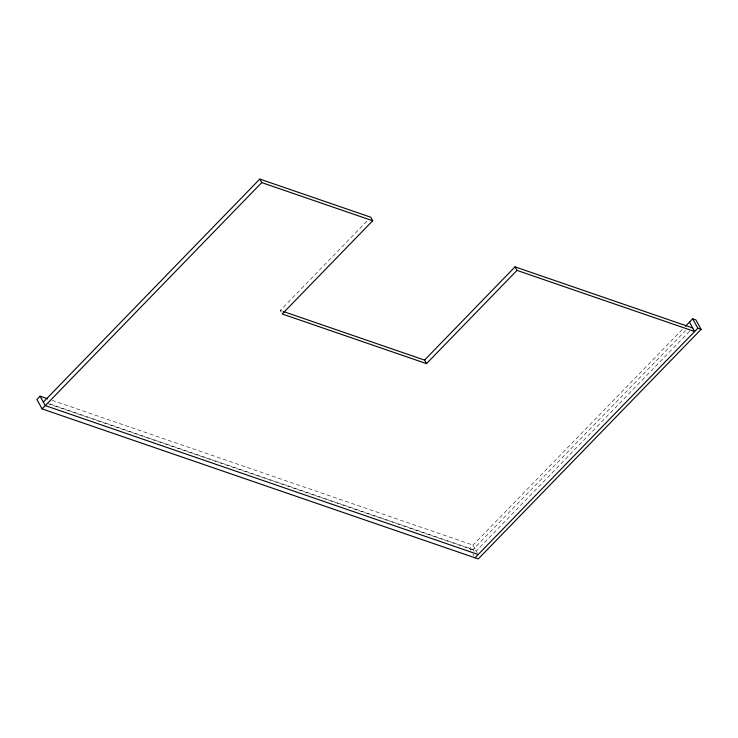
<?xml version="1.0" encoding="UTF-8"?>
<svg xmlns="http://www.w3.org/2000/svg" width="738" height="738" viewBox="0 0 738 738"><rect width="100%" height="100%" fill="white"/><g stroke="black" fill="none" stroke-linecap="round" stroke-linejoin="round"><path stroke-width="0.55" stroke-dasharray="3.69 2.77" d="M281.224 312.22L280.246 310.449L367.524 220.524M682.244 329.535L469.811 548.408L470.853 550.29M49.953 403.972L473.058 549.524L685.482 330.661M689.504 331.288L476.259 551L45.516 402.828M280.246 310.449L282.414 311.196M52.057 400.31L473.012 545.114L477.228 552.762M473.058 549.524L474.1 551.406M472.938 554.053L473.971 555.935"/><path stroke-width="1.11" d="M47.712 398.806L40.092 396.195L36.9 399.479L42.094 408.898L478.261 558.934L701.1 329.342L695.906 319.932L692.659 318.816L685.454 326.233M43.339 402.072L259.794 179.066L370.734 217.221L372.681 220.754L282.193 313.982L426.499 363.622L516.987 270.394L694.661 331.519L689.458 322.1M42.094 408.898L261.741 182.59L372.681 220.754M283.503 311.574L424.553 360.089L515.032 266.861L692.714 327.986M475.014 557.817L697.853 328.226L701.1 329.342M478.206 554.533L45.295 405.605L40.092 396.195M692.659 318.816L697.853 328.226M515.032 266.861L516.987 270.394M424.553 360.089L426.499 363.622M259.794 179.066L261.741 182.59"/></g></svg>
